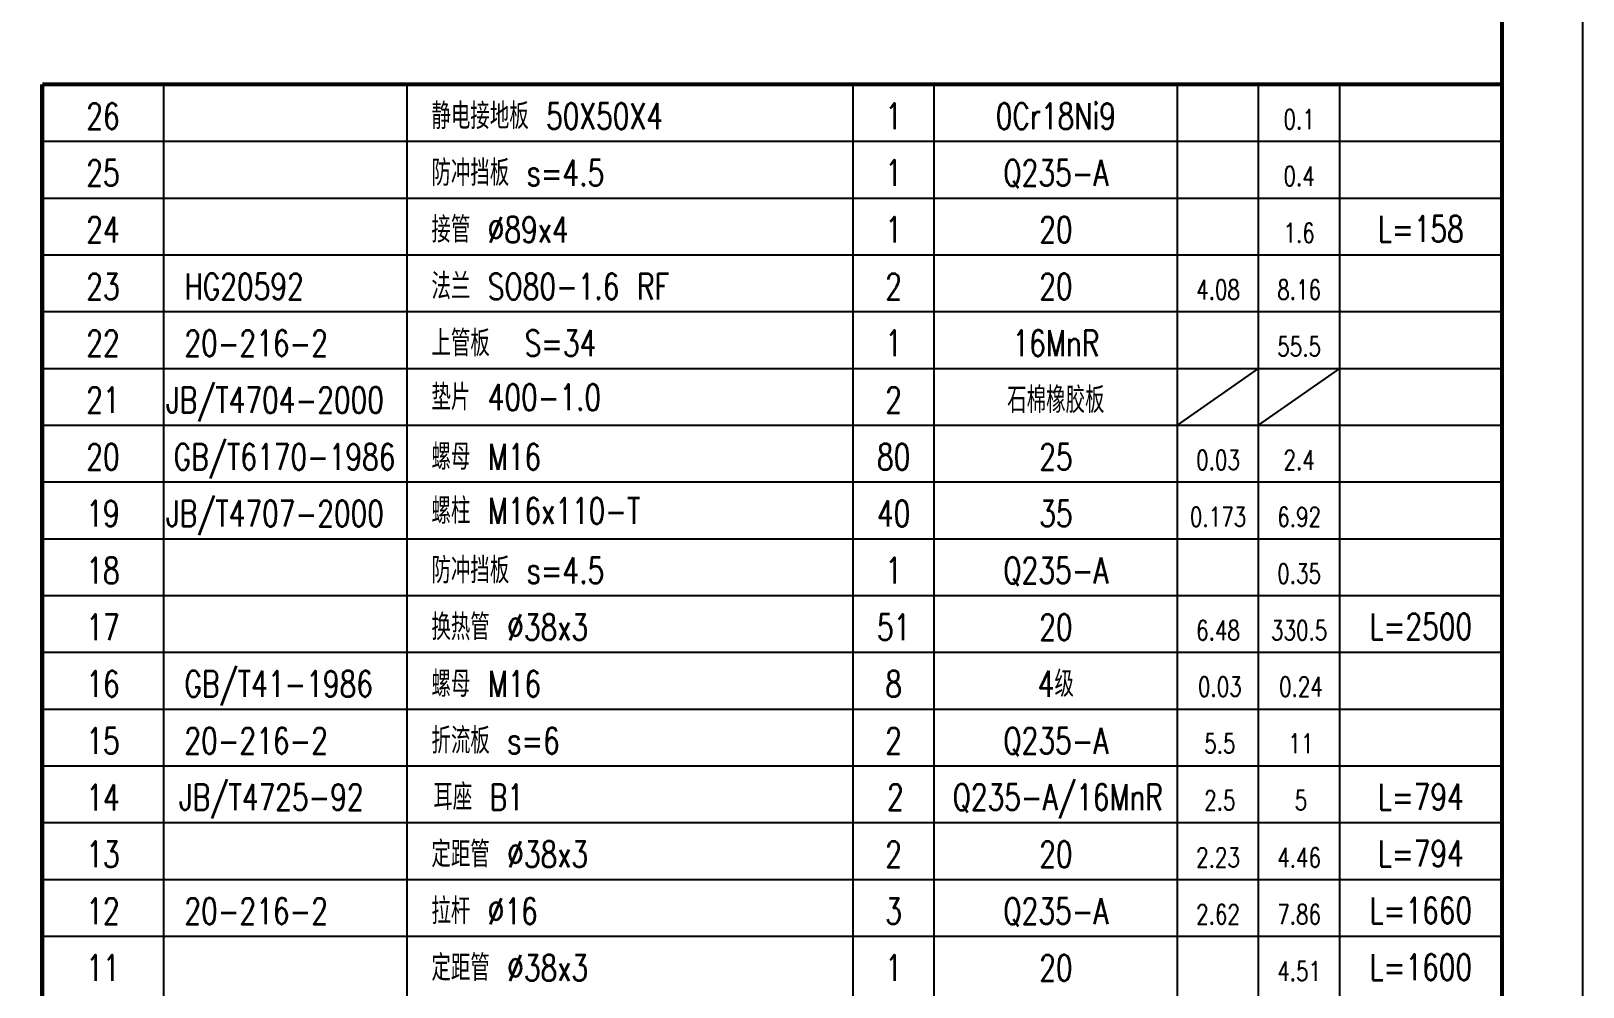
# Model space of a CAD drawing. Extents: x -11639 to -9817, y 3347 to 4292.
# Drawn here: x -11221.4 to -11030.1, y 3603.9 to 3721.8 of the extents above; entities that cross this region are included whole.
import ezdxf
from ezdxf.enums import TextEntityAlignment as Align

# ---------------------------------------------------------------- set-up
doc = ezdxf.new("R2010")
doc.units = 0
doc.header["$LTSCALE"] = 10
doc.header["$MEASUREMENT"] = 0
doc.layers.get('0').update_dxf_attribs({"linetype": 'CONTINUOUS'})
doc.layers.add('1', color=2, linetype='CONTINUOUS')
doc.styles.add('HZ', font='txt', dxfattribs={"width": 0.75, "bigfont": 'hztxt'})

msp = doc.modelspace()

# ---------------------------------------------------------------- linework, layer by layer
at = {"color": 7}
for p, q in [((-11205.05331, 3533.20367), (-11205.05331, 3715.20367)), ((-11175.05331, 3533.20367), (-11175.05331, 3715.20367)), ((-11120.05331, 3533.20367), (-11120.05331, 3715.20367)), ((-11110.05331, 3533.20367), (-11110.05331, 3715.20367)), ((-11080.05331, 3533.20367), (-11080.05331, 3715.20367)), ((-11070.05331, 3533.20367), (-11070.05331, 3715.20367)), ((-11060.05331, 3533.20367), (-11060.05331, 3715.20367)), ((-11220.05331, 3708.20367), (-11040.05331, 3708.20367)), ((-11220.05331, 3701.20367), (-11040.05331, 3701.20367)), ((-11220.05331, 3694.20367), (-11040.05331, 3694.20367)), ((-11220.05331, 3687.20367), (-11040.05331, 3687.20367)), ((-11220.05331, 3680.20367), (-11040.05331, 3680.20367)), ((-11220.05331, 3673.20367), (-11040.05331, 3673.20367)), ((-11220.05331, 3666.20367), (-11040.05331, 3666.20367)), ((-11220.05331, 3659.20367), (-11040.05331, 3659.20367)), ((-11220.05331, 3652.20367), (-11040.05331, 3652.20367)), ((-11220.05331, 3645.20367), (-11040.05331, 3645.20367)), ((-11220.05331, 3638.20367), (-11040.05331, 3638.20367)), ((-11220.05331, 3631.20367), (-11040.05331, 3631.20367)), ((-11220.05331, 3624.20367), (-11040.05331, 3624.20367)), ((-11220.05331, 3617.20367), (-11040.05331, 3617.20367)), ((-11220.05331, 3610.20367), (-11040.05331, 3610.20367))]:
    msp.add_line(p, q, dxfattribs=at)
at = {"layer": '1'}
for p, q in [((-11030.05331, 3451.20367), (-11030.05331, 4292.20367)), ((-11040.05331, 3461.20367), (-11040.05331, 4282.20367)), ((-11080.05331, 3673.20367), (-11070.05331, 3680.20367)), ((-11070.05331, 3673.20367), (-11060.05331, 3680.20367))]:
    msp.add_line(p, q, dxfattribs=at)
at = {"layer": '1', "const_width": 0.5}
for points in [[(-11599.05331, 4282.20367), (-11040.05331, 4282.20367), (-11040.05331, 3461.20367), (-11599.05331, 3461.20367), (-11599.05331, 4282.20367)], [(-11220.05331, 3533.20367), (-11220.05331, 3715.20367)]]:
    msp.add_lwpolyline(points, dxfattribs=at)
at = {"layer": '1'}
msp.add_lwpolyline([(-11220.05331, 3715.20367, 0.5, 0.5, 0), (-11040.05331, 3715.20367, 0.5, 0.5, 0)], format="xyseb", dxfattribs=at)

# ---------------------------------------------------------------- texts
at = {"color": 7, "style": 'HZ', "width": 0.75}
for s, height, p in [('26', 3.2, (-11212.55331, 3709.70367)), ('1', 3.2, (-11115.05331, 3709.70367)), ('0Cr18Ni9', 3.2, (-11095.05331, 3709.70367)), ('0.1', 2.4, (-11065.05331, 3709.70367)), ('25', 3.2, (-11212.55331, 3702.70367)), ('1', 3.2, (-11115.05331, 3702.70367)), ('Q235-A', 3.2, (-11095.05331, 3702.70367)), ('0.4', 2.4, (-11065.05331, 3702.70367)), ('24', 3.2, (-11212.55331, 3695.70367)), ('1', 3.2, (-11115.05331, 3695.70367)), ('20', 3.2, (-11095.05331, 3695.70367)), ('1.6', 2.4, (-11065.05331, 3695.70367)), ('L=158', 3.2, (-11050.05331, 3695.78749)), ('23', 3.2, (-11212.55331, 3688.70367)), ('2', 3.2, (-11115.05331, 3688.70367)), ('20', 3.2, (-11095.05331, 3688.70367)), ('4.08', 2.4, (-11075.05331, 3688.70367)), ('8.16', 2.4, (-11065.05331, 3688.70367)), ('22', 3.2, (-11212.55331, 3681.70367)), ('1', 3.2, (-11115.05331, 3681.70367)), ('16MnR', 3.2, (-11095.05331, 3681.70367)), ('55.5', 2.4, (-11065.05331, 3681.70367)), ('石棉橡胶板', 3.2, (-11095.05331, 3674.70367)), ('21', 3.2, (-11212.55331, 3674.70367)), ('2', 3.2, (-11115.05331, 3674.70367)), ('20', 3.2, (-11212.55331, 3667.70367)), ('80', 3.2, (-11115.05331, 3667.70367)), ('25', 3.2, (-11095.05331, 3667.70367)), ('0.03', 2.4, (-11075.05331, 3667.70367)), ('2.4', 2.4, (-11065.05331, 3667.70367)), ('19', 3.2, (-11212.55331, 3660.70367)), ('40', 3.2, (-11115.05331, 3660.70367)), ('35', 3.2, (-11095.05331, 3660.70367)), ('0.173', 2.4, (-11075.05331, 3660.70367)), ('6.92', 2.4, (-11065.05331, 3660.70367)), ('18', 3.2, (-11212.55331, 3653.70367)), ('1', 3.2, (-11115.05331, 3653.70367)), ('Q235-A', 3.2, (-11095.05331, 3653.70367)), ('0.35', 2.4, (-11065.05331, 3653.70367)), ('17', 3.2, (-11212.55331, 3646.70367)), ('51', 3.2, (-11115.05331, 3646.70367)), ('20', 3.2, (-11095.05331, 3646.70367)), ('L=2500', 3.2, (-11050.05331, 3646.78749)), ('6.48', 2.4, (-11075.05331, 3646.70367)), ('330.5', 2.4, (-11065.05331, 3646.70367)), ('16', 3.2, (-11212.55331, 3639.70367)), ('8', 3.2, (-11115.05331, 3639.70367)), ('4级', 3.2, (-11095.05331, 3639.70367)), ('0.03', 2.4, (-11074.82896, 3639.76004)), ('0.24', 2.4, (-11064.82896, 3639.76004)), ('15', 3.2, (-11212.55331, 3632.70367)), ('2', 3.2, (-11115.05331, 3632.70367)), ('Q235-A', 3.2, (-11095.05331, 3632.70367)), ('5.5', 2.4, (-11074.82896, 3632.76004)), ('11', 2.4, (-11064.82896, 3632.76004)), ('14', 3.2, (-11212.55331, 3625.70367)), ('2', 3.2, (-11114.82896, 3625.76004)), ('Q235-A/16MnR', 3.2, (-11094.82896, 3625.76004)), ('L=794', 3.2, (-11050.05331, 3625.78749)), ('2.5', 2.4, (-11074.82896, 3625.76004)), ('5', 2.4, (-11064.82896, 3625.76004)), ('13', 3.2, (-11212.55331, 3618.70367)), ('2', 3.2, (-11115.05331, 3618.70367)), ('20', 3.2, (-11095.05331, 3618.70367)), ('2.23', 2.4, (-11075.05331, 3618.70367)), ('4.46', 2.4, (-11065.05331, 3618.70367)), ('L=794', 3.2, (-11050.05331, 3618.78749)), ('12', 3.2, (-11212.55331, 3611.70367)), ('3', 3.2, (-11115.05331, 3611.70367)), ('Q235-A', 3.2, (-11095.05331, 3611.70367)), ('2.62', 2.4, (-11075.05331, 3611.70367)), ('7.86', 2.4, (-11065.05331, 3611.70367)), ('L=1660', 3.2, (-11050.05331, 3611.78749)), ('11', 3.2, (-11212.55331, 3604.70367)), ('1', 3.2, (-11115.05331, 3604.70367)), ('20', 3.2, (-11095.05331, 3604.70367)), ('L=1600', 3.2, (-11050.05331, 3604.78749)), ('4.51', 2.4, (-11065.05331, 3604.70367))]:
    msp.add_text(s, height=height, dxfattribs=at).set_placement(p, align=Align.CENTER)
for s, p in [('静电接地板 50X50X4', (-11172.05331, 3709.70367)), ('防冲挡板 s=4.5', (-11172.05331, 3702.70367)), ('接管 %%c89x4', (-11172.05331, 3695.70367)), ('HG20592', (-11202.51095, 3688.70367)), ('法兰 SO80-1.6 RF', (-11172.05331, 3688.70367)), ('20-216-2', (-11202.51095, 3681.70367)), ('上管板  S=34', (-11172.05331, 3681.70367)), ('JB/T4704-2000', (-11204.75829, 3674.70367)), ('垫片 400-1.0', (-11172.05331, 3675.03892)), ('GB/T6170-1986', (-11203.84678, 3667.70367)), ('螺母 M16', (-11172.05331, 3667.70367)), ('JB/T4707-2000', (-11204.75829, 3660.70367)), ('螺柱 M16x110-T', (-11172.05331, 3661.03892)), ('防冲挡板 s=4.5', (-11172.05331, 3653.70367)), ('换热管 %%c38x3', (-11172.05331, 3646.70367)), ('GB/T41-1986', (-11202.51095, 3639.70367)), ('螺母 M16', (-11172.05331, 3639.70367)), ('折流板 s=6', (-11172.05331, 3632.70367)), ('20-216-2', (-11202.51095, 3632.70367)), ('JB/T4725-92', (-11203.14571, 3625.76004)), ('耳座 B1', (-11171.82896, 3625.76004)), ('定距管 %%c38x3', (-11172.05331, 3618.70367)), ('拉杆 %%c16', (-11172.05331, 3611.70367)), ('20-216-2', (-11202.51095, 3611.70367)), ('定距管 %%c38x3', (-11172.05331, 3604.70367))]:
    msp.add_text(s, height=3.2, dxfattribs=at).set_placement(p)

doc.saveas('drawing.dxf')
